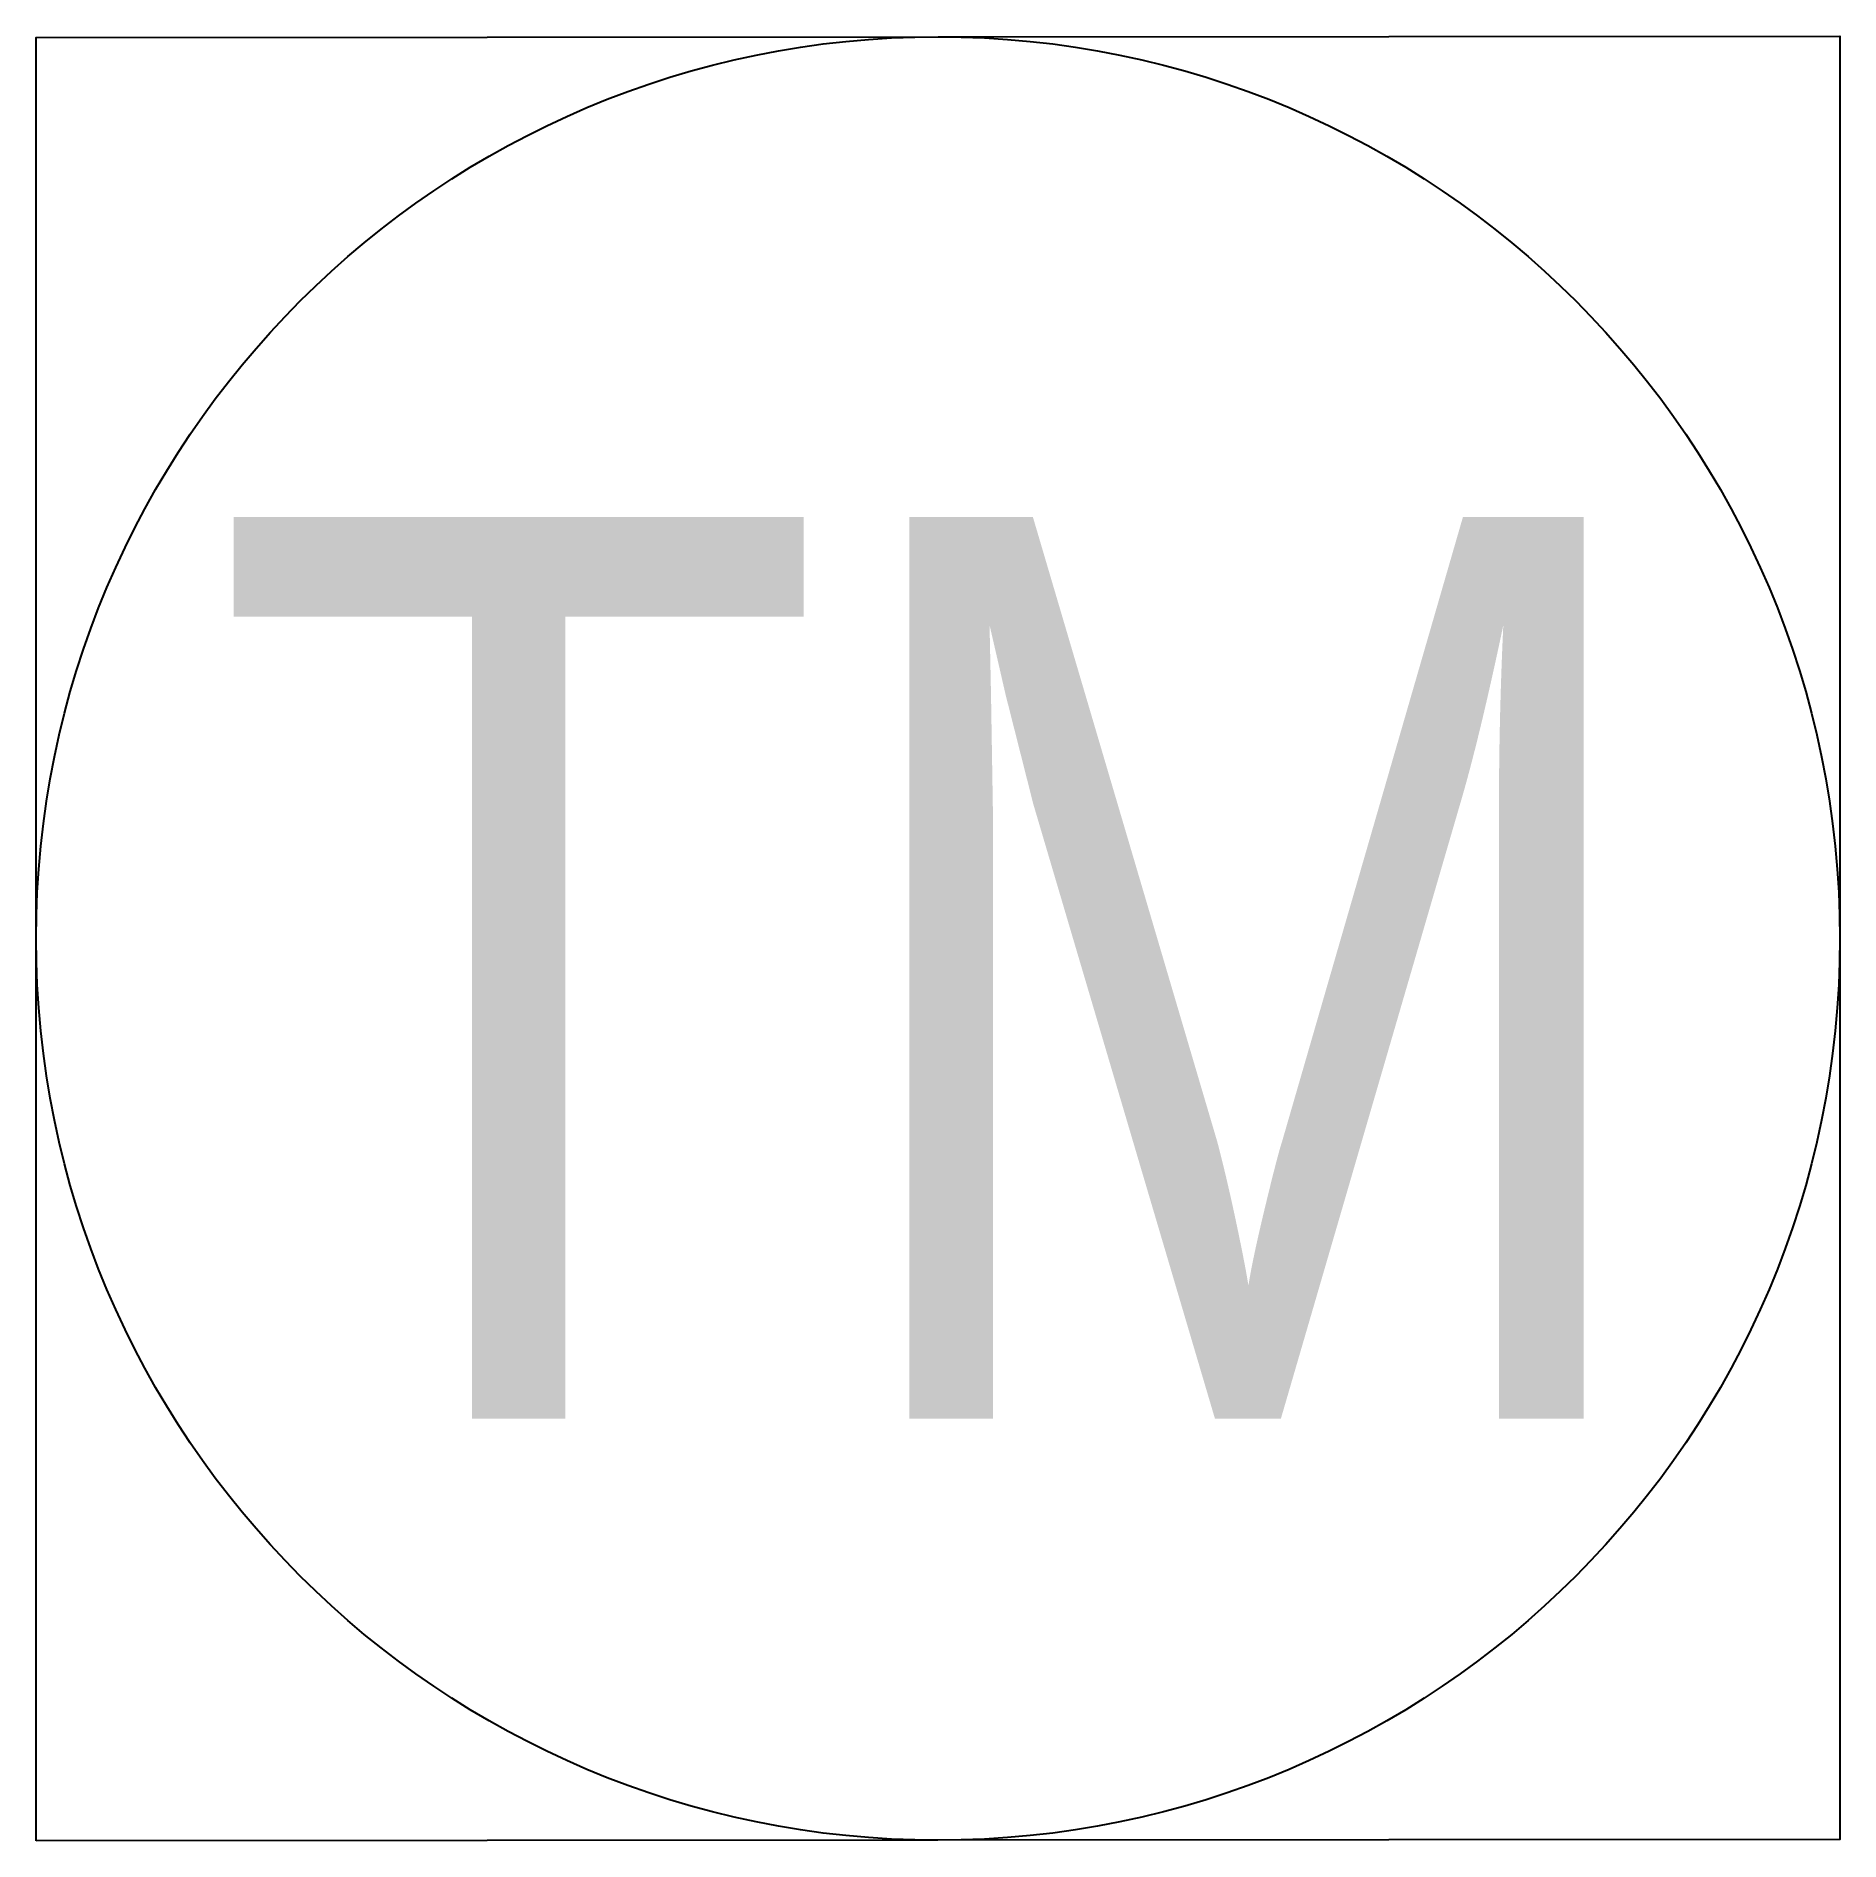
# Model space of a CAD drawing. Header units: millimetres. Extents: x -100 to 100, y -100 to 100.
import ezdxf
from ezdxf.enums import TextEntityAlignment as Align

# ---------------------------------------------------------------- set-up
doc = ezdxf.new("R2010")
doc.units = ezdxf.units.MM
doc.styles.add('EHS_Text', font='arial.ttf')

msp = doc.modelspace()

# ---------------------------------------------------------------- linework, layer by layer
at = {"color": 0, "linetype": 'ByBlock', "lineweight": -2}
msp.add_lwpolyline([(-100, -100.07), (-100, 99.93), (100, 100.07), (100, -99.93)], close=True, dxfattribs=at)
msp.add_circle((0, 0), 100, dxfattribs=at)

# ---------------------------------------------------------------- texts
at = {"color": 0, "linetype": 'ByBlock', "lineweight": -2, "style": 'EHS_Text', "width": 0.8}
msp.add_text('TM', height=100, dxfattribs=at).set_placement((0.07, -3.25), align=Align.MIDDLE_CENTER)

doc.saveas('drawing.dxf')
